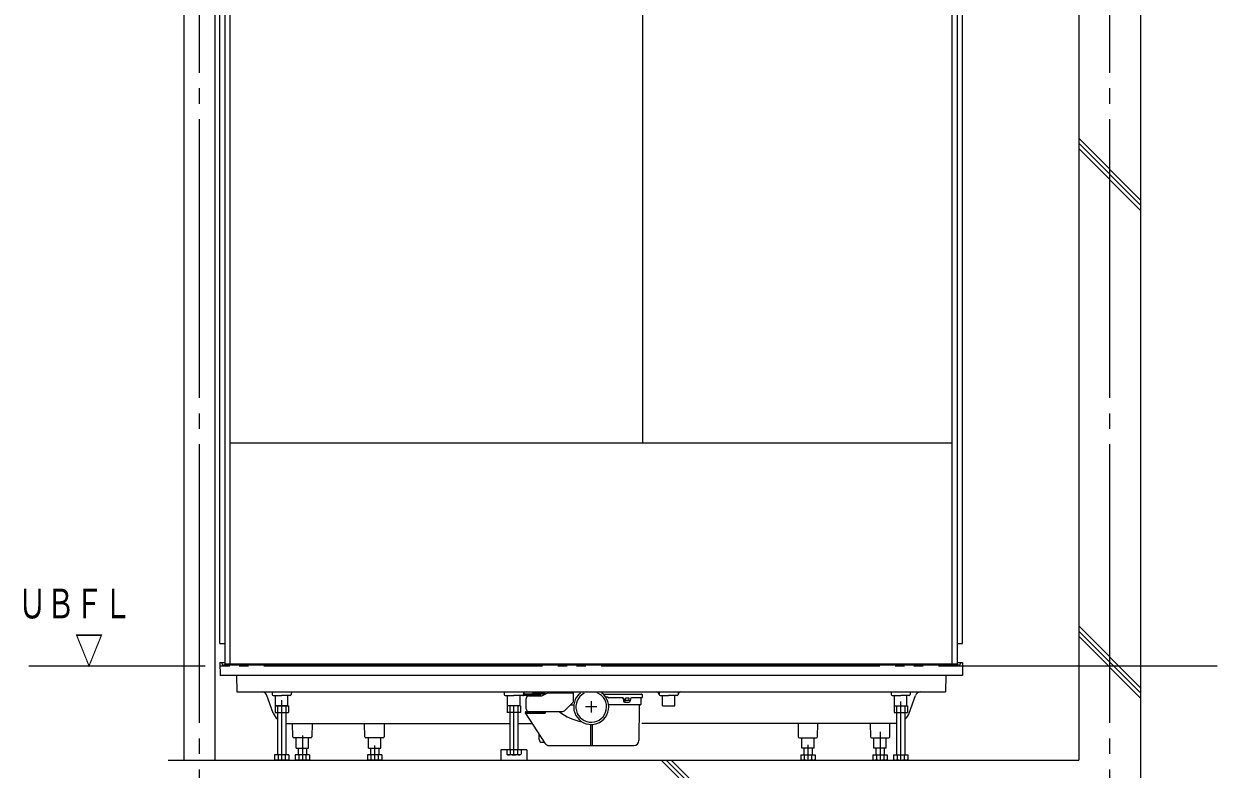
# Model space of a CAD drawing. Units: millimetres on the paper. Extents: x -305 to 305, y -152 to 152.
# Drawn here: x -142.8 to -65.7, y -98 to -49.9 of the extents above; entities that cross this region are included whole.
import ezdxf
from ezdxf.enums import TextEntityAlignment as Align

# ---------------------------------------------------------------- set-up
doc = ezdxf.new("R2010")
doc.units = ezdxf.units.MM
for name, pattern in [('DASHED2', [3, 2, -1]), ('LONG_CHAIN', [21, 18, -1, 1, -1]), ('LONG_DOUBLE_CHAIN', [21.8, 18, -1, 0.6, -0.6, 0.6, -1])]:
    doc.linetypes.add(name, pattern=pattern)
doc.layers.add('0-1_VIEW0001', color=7, linetype='DASHED2', lineweight=9)
doc.styles.add('ＭＳ ゴシック', font='')
doc.styles.get('ＭＳ ゴシック').set_extended_font_data('MS Gothic')

msp = doc.modelspace()

# ---------------------------------------------------------------- linework, layer by layer
at = {"layer": '0-1_VIEW0001', "linetype": 'Continuous'}
for p, q in [((-132.518, -14.02), (-132.518, -97.42)), ((-130.518, -14.02), (-130.518, -97.42)), ((-74.684, -14.02), (-74.684, -97.42)), ((-70.684, -14.02), (-70.684, -102.42)), ((-130.185, -89.887), (-130.185, -24.687)), ((-129.851, -91.22), (-129.851, -25.187)), ((-129.518, -91.22), (-129.518, -25.187)), ((-102.851, -76.954), (-102.851, -25.187)), ((-82.851, -77.82), (-82.851, -25.187)), ((-82.518, -91.22), (-82.518, -25.187)), ((-82.185, -89.887), (-82.185, -24.687)), ((-70.686, -61.242), (-74.686, -57.242)), ((-70.686, -61.575), (-74.686, -57.575)), ((-70.686, -61.908), (-74.686, -57.908)), ((-82.851, -76.954), (-129.518, -76.954)), ((-82.851, -91.22), (-82.851, -77.82)), ((-70.686, -92.754), (-74.686, -88.754)), ((-70.686, -93.087), (-74.686, -89.087)), ((-70.686, -93.421), (-74.686, -89.421)), ((-130.185, -89.887), (-129.851, -89.887)), ((-82.518, -89.887), (-82.185, -89.887)), ((-130.185, -91.12), (-130.17, -91.954)), ((-130.185, -91.12), (-129.851, -91.12)), ((-130.051, -91.153), (-130.05, -91.189)), ((-82.419, -91.287), (-129.95, -91.287)), ((-82.518, -91.22), (-129.851, -91.22)), ((-82.518, -91.12), (-82.185, -91.12)), ((-82.319, -91.153), (-82.319, -91.189)), ((-82.185, -91.12), (-82.199, -91.954)), ((-82.199, -91.954), (-130.17, -91.954)), ((-129.105, -91.954), (-129.086, -93.02)), ((-83.264, -91.954), (-83.283, -93.02)), ((-129.086, -93.02), (-83.283, -93.02)), ((-126.732, -94.387), (-127.138, -93.242)), ((-126.805, -93.02), (-126.803, -93.188)), ((-126.736, -93.254), (-126.185, -93.254)), ((-125.634, -93.254), (-126.185, -93.254)), ((-125.785, -93.92), (-125.785, -93.254)), ((-125.564, -93.02), (-125.567, -93.188)), ((-111.805, -93.02), (-111.802, -93.188)), ((-111.736, -93.254), (-111.185, -93.254)), ((-111.585, -93.92), (-111.585, -93.254)), ((-110.634, -93.254), (-111.185, -93.254)), ((-110.785, -93.92), (-110.785, -93.254)), ((-110.568, -93.22), (-110.568, -93.187)), ((-110.564, -93.02), (-110.567, -93.188)), ((-109.136, -93.154), (-110.535, -93.154)), ((-109.458, -93.254), (-110.535, -93.254)), ((-110.218, -93.27), (-109.409, -93.27)), ((-110.008, -93.154), (-109.991, -93.136)), ((-109.873, -93.087), (-109.268, -93.087)), ((-109.468, -93.27), (-109.468, -93.254)), ((-109.458, -93.254), (-109.458, -93.154)), ((-109.334, -93.253), (-109.038, -93.105)), ((-108.963, -93.087), (-107.368, -93.087)), ((-107.351, -93.074), (-107.351, -93.684)), ((-105.417, -93.154), (-102.935, -93.154)), ((-102.901, -93.187), (-102.901, -93.387)), ((-101.805, -93.02), (-101.802, -93.188)), ((-101.736, -93.254), (-101.185, -93.254)), ((-101.585, -93.92), (-101.585, -93.254)), ((-100.634, -93.254), (-101.185, -93.254)), ((-100.564, -93.02), (-100.567, -93.188)), ((-86.805, -93.02), (-86.803, -93.188)), ((-86.736, -93.254), (-86.185, -93.254)), ((-86.585, -93.92), (-86.585, -93.254)), ((-85.634, -93.254), (-86.185, -93.254)), ((-85.785, -93.92), (-85.785, -93.254)), ((-85.637, -94.387), (-85.232, -93.242)), ((-85.564, -93.02), (-85.567, -93.188)), ((-126.618, -93.92), (-126.618, -94.354)), ((-126.451, -93.92), (-126.451, -97.087)), ((-125.918, -93.92), (-125.918, -97.087)), ((-110.785, -93.92), (-111.585, -93.92)), ((-111.451, -93.92), (-111.451, -96.754)), ((-110.918, -93.92), (-110.918, -96.754)), ((-110.751, -93.92), (-110.751, -94.354)), ((-110.385, -94.12), (-110.385, -93.437)), ((-107.351, -93.67), (-107.87, -94.189)), ((-107.535, -93.854), (-107.31, -93.854)), ((-105.101, -93.354), (-105.245, -93.354)), ((-105.085, -93.37), (-105.085, -93.387)), ((-104.142, -93.404), (-105.068, -93.404)), ((-103.001, -93.854), (-105.059, -93.854)), ((-104.124, -93.461), (-104.104, -93.595)), ((-104.076, -93.461), (-104.056, -93.595)), ((-104.005, -93.68), (-103.762, -93.68)), ((-103.971, -93.547), (-103.971, -93.44)), ((-103.753, -93.424), (-103.955, -93.424)), ((-103.753, -93.564), (-103.955, -93.564)), ((-103.737, -93.547), (-103.737, -93.44)), ((-103.646, -93.462), (-103.662, -93.593)), ((-102.918, -93.404), (-103.58, -93.404)), ((-103.086, -93.87), (-103.106, -96.157)), ((-102.985, -93.404), (-102.985, -93.837)), ((-86.618, -93.92), (-86.618, -94.354)), ((-86.585, -93.92), (-85.785, -93.92)), ((-86.451, -93.92), (-86.451, -97.087)), ((-85.918, -93.92), (-85.918, -97.087)), ((-126.618, -94.354), (-125.751, -94.354)), ((-110.751, -94.354), (-111.618, -94.354)), ((-110.451, -94.337), (-110.451, -94.354)), ((-110.446, -94.372), (-109.179, -96.334)), ((-110.418, -94.304), (-109.171, -94.304)), ((-110.418, -94.387), (-109.171, -94.387)), ((-110.218, -94.287), (-108.106, -94.287)), ((-109.635, -94.287), (-109.635, -94.304)), ((-109.171, -94.287), (-109.171, -94.387)), ((-109.171, -94.287), (-108.106, -94.287)), ((-86.618, -94.354), (-85.751, -94.354)), ((-125.913, -95.054), (-111.472, -95.054)), ((-125.475, -95.921), (-125.49, -95.054)), ((-124.219, -95.054), (-124.234, -95.921)), ((-120.812, -95.921), (-120.827, -95.054)), ((-119.556, -95.054), (-119.571, -95.921)), ((-110.901, -95.054), (-110.021, -95.054)), ((-106.235, -95.119), (-106.235, -96.487)), ((-106.135, -95.119), (-106.135, -96.487)), ((-86.456, -95.054), (-102.907, -95.054)), ((-92.817, -95.054), (-92.802, -95.921)), ((-91.561, -95.921), (-91.546, -95.054)), ((-88.15, -95.054), (-88.135, -95.921)), ((-86.894, -95.921), (-86.879, -95.054)), ((-125.342, -95.987), (-125.408, -95.987)), ((-124.921, -95.987), (-125.342, -95.987)), ((-125.251, -96.654), (-125.251, -95.987)), ((-124.788, -95.987), (-124.921, -95.987)), ((-124.368, -95.987), (-124.788, -95.987)), ((-124.301, -95.987), (-124.368, -95.987)), ((-120.678, -95.987), (-120.745, -95.987)), ((-120.258, -95.987), (-120.678, -95.987)), ((-120.588, -96.654), (-120.588, -95.987)), ((-120.125, -95.987), (-120.258, -95.987)), ((-119.704, -95.987), (-120.125, -95.987)), ((-119.638, -95.987), (-119.704, -95.987)), ((-109.551, -96.087), (-109.551, -95.757)), ((-109.368, -96.27), (-109.22, -96.27)), ((-92.735, -95.987), (-92.668, -95.987)), ((-92.668, -95.987), (-92.248, -95.987)), ((-92.585, -96.654), (-92.585, -95.987)), ((-92.248, -95.987), (-92.115, -95.987)), ((-92.115, -95.987), (-91.694, -95.987)), ((-91.785, -96.654), (-91.785, -95.987)), ((-91.694, -95.987), (-91.628, -95.987)), ((-88.068, -95.987), (-88.002, -95.987)), ((-88.002, -95.987), (-87.581, -95.987)), ((-87.918, -96.654), (-87.918, -95.987)), ((-87.581, -95.987), (-87.448, -95.987)), ((-87.448, -95.987), (-87.028, -95.987)), ((-87.118, -96.654), (-87.118, -95.987)), ((-87.028, -95.987), (-86.961, -95.987)), ((-126.647, -97.087), (-126.647, -97.375)), ((-125.723, -97.087), (-126.647, -97.087)), ((-126.416, -97.087), (-126.416, -97.375)), ((-125.954, -97.087), (-125.954, -97.375)), ((-125.723, -97.087), (-125.723, -97.375)), ((-125.313, -97.087), (-125.313, -97.375)), ((-124.389, -97.087), (-125.313, -97.087)), ((-125.118, -96.654), (-125.118, -97.087)), ((-125.082, -97.087), (-125.082, -97.375)), ((-124.62, -97.087), (-124.62, -97.375)), ((-124.585, -96.654), (-124.585, -97.087)), ((-124.389, -97.087), (-124.389, -97.375)), ((-120.65, -97.087), (-120.65, -97.375)), ((-119.726, -97.087), (-120.65, -97.087)), ((-120.455, -96.654), (-120.455, -97.087)), ((-120.419, -97.087), (-120.419, -97.375)), ((-119.957, -97.087), (-119.957, -97.375)), ((-119.921, -96.654), (-119.921, -97.087)), ((-119.726, -97.087), (-119.726, -97.375)), ((-112.018, -96.754), (-112.018, -97.421)), ((-110.351, -96.754), (-112.018, -96.754)), ((-111.647, -96.754), (-111.647, -97.042)), ((-111.647, -97.042), (-111.568, -97.087)), ((-110.801, -97.087), (-111.568, -97.087)), ((-111.416, -96.754), (-111.416, -97.042)), ((-110.954, -96.754), (-110.954, -97.042)), ((-110.801, -97.087), (-110.723, -97.042)), ((-110.723, -96.754), (-110.723, -97.042)), ((-110.351, -96.754), (-110.351, -97.421)), ((-108.9, -96.487), (-103.439, -96.487)), ((-92.647, -97.087), (-91.723, -97.087)), ((-92.647, -97.087), (-92.647, -97.375)), ((-91.785, -96.654), (-92.585, -96.654)), ((-92.451, -96.654), (-92.451, -97.087)), ((-92.416, -97.087), (-92.416, -97.375)), ((-91.954, -97.087), (-91.954, -97.375)), ((-91.918, -96.654), (-91.918, -97.087)), ((-91.723, -97.087), (-91.723, -97.375)), ((-87.98, -97.087), (-87.056, -97.087)), ((-87.98, -97.087), (-87.98, -97.375)), ((-87.118, -96.654), (-87.918, -96.654)), ((-87.785, -96.654), (-87.785, -97.087)), ((-87.749, -97.087), (-87.749, -97.375)), ((-87.287, -97.087), (-87.287, -97.375)), ((-87.251, -96.654), (-87.251, -97.087)), ((-87.056, -97.087), (-87.056, -97.375)), ((-86.647, -97.087), (-86.647, -97.375)), ((-86.647, -97.087), (-85.723, -97.087)), ((-86.416, -97.087), (-86.416, -97.375)), ((-85.954, -97.087), (-85.954, -97.375)), ((-85.723, -97.087), (-85.723, -97.375)), ((-133.519, -97.42), (-74.684, -97.42)), ((-126.647, -97.375), (-126.568, -97.42)), ((-125.801, -97.42), (-126.568, -97.42)), ((-125.801, -97.42), (-125.723, -97.375)), ((-125.313, -97.375), (-125.235, -97.42)), ((-124.468, -97.42), (-125.235, -97.42)), ((-124.468, -97.42), (-124.389, -97.375)), ((-120.65, -97.375), (-120.571, -97.42)), ((-119.801, -97.42), (-120.568, -97.42)), ((-119.805, -97.42), (-119.726, -97.375)), ((-112.018, -97.42), (-110.351, -97.42)), ((-101.675, -97.42), (-96.675, -102.42)), ((-101.342, -97.42), (-96.342, -102.42)), ((-101.009, -97.42), (-96.009, -102.42)), ((-92.568, -97.42), (-92.647, -97.375)), ((-92.571, -97.42), (-91.805, -97.42)), ((-91.723, -97.375), (-91.801, -97.42)), ((-87.901, -97.42), (-87.98, -97.375)), ((-87.905, -97.42), (-87.138, -97.42)), ((-87.056, -97.375), (-87.135, -97.42)), ((-86.568, -97.42), (-86.647, -97.375)), ((-86.571, -97.42), (-85.805, -97.42)), ((-85.723, -97.375), (-85.801, -97.42))]:
    msp.add_line(p, q, dxfattribs=at)
at = {"layer": '0-1_VIEW0001', "linetype": 'LONG_CHAIN'}
for p, q in [((-131.518, -14.02), (-131.518, -102.42)), ((-72.685, -14.02), (-72.685, -102.42)), ((-126.185, -97.457), (-126.185, -93.555)), ((-111.185, -97.124), (-111.185, -93.945)), ((-105.821, -93.987), (-106.549, -93.987)), ((-106.185, -93.623), (-106.185, -94.351)), ((-86.185, -97.457), (-86.185, -93.641)), ((-87.518, -95.6), (-87.518, -97.42)), ((-124.851, -95.842), (-124.851, -97.42)), ((-120.185, -96.488), (-120.185, -97.42)), ((-92.185, -96.431), (-92.185, -97.42))]:
    msp.add_line(p, q, dxfattribs=at)
at = {"layer": '0-1_VIEW0001', "linetype": 'LONG_DOUBLE_CHAIN'}
msp.add_line((-65.738, -91.354), (-142.519, -91.354), dxfattribs=at)
at = {"layer": '0-1_VIEW0001', "linetype": 'Continuous'}
for points in [[(-125.785, -93.92), (-126.585, -93.92), (-126.585, -93.254)], [(-101.585, -93.92), (-100.785, -93.92), (-100.785, -93.254)], [(-126.618, -93.92), (-125.751, -93.92), (-125.751, -94.354)], [(-110.751, -93.92), (-111.618, -93.92), (-111.618, -94.354)], [(-86.618, -93.92), (-85.751, -93.92), (-85.751, -94.354)], [(-125.251, -96.654), (-124.451, -96.654), (-124.451, -95.987)], [(-120.588, -96.654), (-119.788, -96.654), (-119.788, -95.987)]]:
    msp.add_lwpolyline(points, dxfattribs=at)
for centre, radius, start, end in [((-130.084, -91.154), 0.0333, 1, 90), ((-129.95, -91.187), 0.1, 181, 270), ((-82.419, -91.187), 0.1, 270, 359), ((-82.285, -91.154), 0.0333, 90, 179), ((-127.452, -93.354), 0.333, 19.50245, 90), ((-126.736, -93.187), 0.0667, 181.00003, 270), ((-125.634, -93.187), 0.0667, 270, 358.99997), ((-111.736, -93.187), 0.0667, 180.99991, 270), ((-110.634, -93.187), 0.0667, 270, 358.99997), ((-110.535, -93.187), 0.0333, 90, 180), ((-110.535, -93.22), 0.0333, 180, 270), ((-110.4, -93.187), 0.167, 90, 178.99997), ((-110.218, -93.437), 0.167, 90, 180), ((-110.193, -93.104), 0.167, 270, 295.84193), ((-109.873, -93.254), 0.167, 90, 135.33385), ((-109.409, -93.104), 0.167, 270, 296.54316), ((-109.268, -93.254), 0.167, 37.07373, 90), ((-108.963, -93.254), 0.167, 90, 116.54316), ((-107.407, -93.249), 0.167, 70.37334, 76.35592), ((-106.185, -93.987), 1.133, 128.33042, 53.69556), ((-106.185, -93.987), 0.992, 117.64798, 67.02848), ((-102.935, -93.187), 0.0333, 0, 90), ((-101.969, -93.187), 0.167, 1.00003, 90), ((-101.736, -93.187), 0.0667, 181.00003, 270), ((-100.634, -93.187), 0.0667, 270, 359.00009), ((-100.4, -93.187), 0.167, 90, 179.00009), ((-86.736, -93.187), 0.0667, 181.00003, 270), ((-85.634, -93.187), 0.0667, 270, 358.99997), ((-84.918, -93.354), 0.333, 90, 160.49755), ((-105.101, -93.37), 0.0167, 0, 90), ((-105.068, -93.387), 0.0167, 180, 270), ((-104.19, -93.47), 0.0667, 8.39839, 90), ((-104.142, -93.47), 0.0667, 8.38503, 90), ((-104.005, -93.58), 0.1, 188.39839, 270), ((-103.958, -93.58), 0.1, 188.38503, 270), ((-103.955, -93.44), 0.0167, 90, 180), ((-103.955, -93.547), 0.0167, 180, 270), ((-103.762, -93.58), 0.1, 270, 352.97975), ((-103.753, -93.44), 0.0167, 0, 90), ((-103.753, -93.547), 0.0167, 270, 0), ((-103.58, -93.47), 0.0667, 90, 172.97975), ((-103.069, -93.87), 0.0167, 90, 179.5), ((-103.001, -93.837), 0.0167, 270, 0), ((-102.918, -93.387), 0.0167, 270, 0), ((-125.789, -94.054), 1, 199.50245, 228.55519), ((-110.418, -94.337), 0.0333, 90, 180), ((-110.418, -94.354), 0.0333, 180, 270), ((-110.218, -94.12), 0.167, 180, 270), ((-106.185, -91.68), 3.324, 231.66198, 259.62232), ((-108.106, -93.954), 0.333, 270, 315), ((-106.688, -94.709), 0.0033, 235.11231, 0), ((-86.58, -94.054), 1, 311.44481, 340.49755), ((-125.408, -95.92), 0.0667, 181, 270), ((-124.301, -95.92), 0.0667, 270, 359), ((-120.745, -95.92), 0.0667, 181, 270), ((-119.638, -95.92), 0.0667, 270, 359), ((-109.368, -96.087), 0.183, 180, 270), ((-108.899, -96.154), 0.333, 212.85308, 270), ((-103.439, -96.154), 0.333, 270, 359.5), ((-92.735, -95.92), 0.0667, 181, 270), ((-91.628, -95.92), 0.0667, 270, 359), ((-88.068, -95.92), 0.0667, 181, 270), ((-86.961, -95.92), 0.0667, 270, 359), ((-111.574, -96.787), 0.3, 271.20516, 301.93849), ((-111.185, -96.477), 0.611, 247.78221, 292.21882), ((-110.795, -96.787), 0.3, 238.06151, 268.79484), ((-126.574, -97.12), 0.3, 271.20516, 301.93849), ((-126.185, -96.81), 0.611, 247.78221, 292.21882), ((-125.795, -97.12), 0.3, 238.06151, 268.79484), ((-125.241, -97.12), 0.3, 271.20516, 301.93849), ((-124.851, -96.81), 0.611, 247.78221, 292.21882), ((-124.462, -97.12), 0.3, 238.06151, 268.79484), ((-120.578, -97.12), 0.3, 271.20516, 301.93849), ((-120.188, -96.81), 0.611, 247.78221, 292.21882), ((-119.798, -97.12), 0.3, 238.06151, 268.79484), ((-92.574, -97.12), 0.3, 271.20516, 301.93849), ((-92.185, -96.81), 0.611, 247.78118, 292.2178), ((-91.795, -97.12), 0.3, 238.06151, 268.79485), ((-87.908, -97.12), 0.3, 271.20516, 301.93849), ((-87.518, -96.81), 0.611, 247.78118, 292.2178), ((-87.128, -97.12), 0.3, 238.06151, 268.79485), ((-86.574, -97.12), 0.3, 271.20516, 301.93849), ((-86.185, -96.81), 0.611, 247.78118, 292.2178), ((-85.795, -97.12), 0.3, 238.06151, 268.79485)]:
    msp.add_arc(centre, radius, start, end, dxfattribs=at)

# ---------------------------------------------------------------- texts
at = {"layer": '0-1_VIEW0001', "style": 'ＭＳ ゴシック', "width": 0.7}
for s, p in [('ＵＢＦＬ', (-143.223, -88.842)), ('\u3000\u3000▽', (-143.223, -91.84))]:
    msp.add_text(s, height=1.921, dxfattribs=at).set_placement(p, align=Align.BOTTOM_LEFT)

doc.saveas('drawing.dxf')
